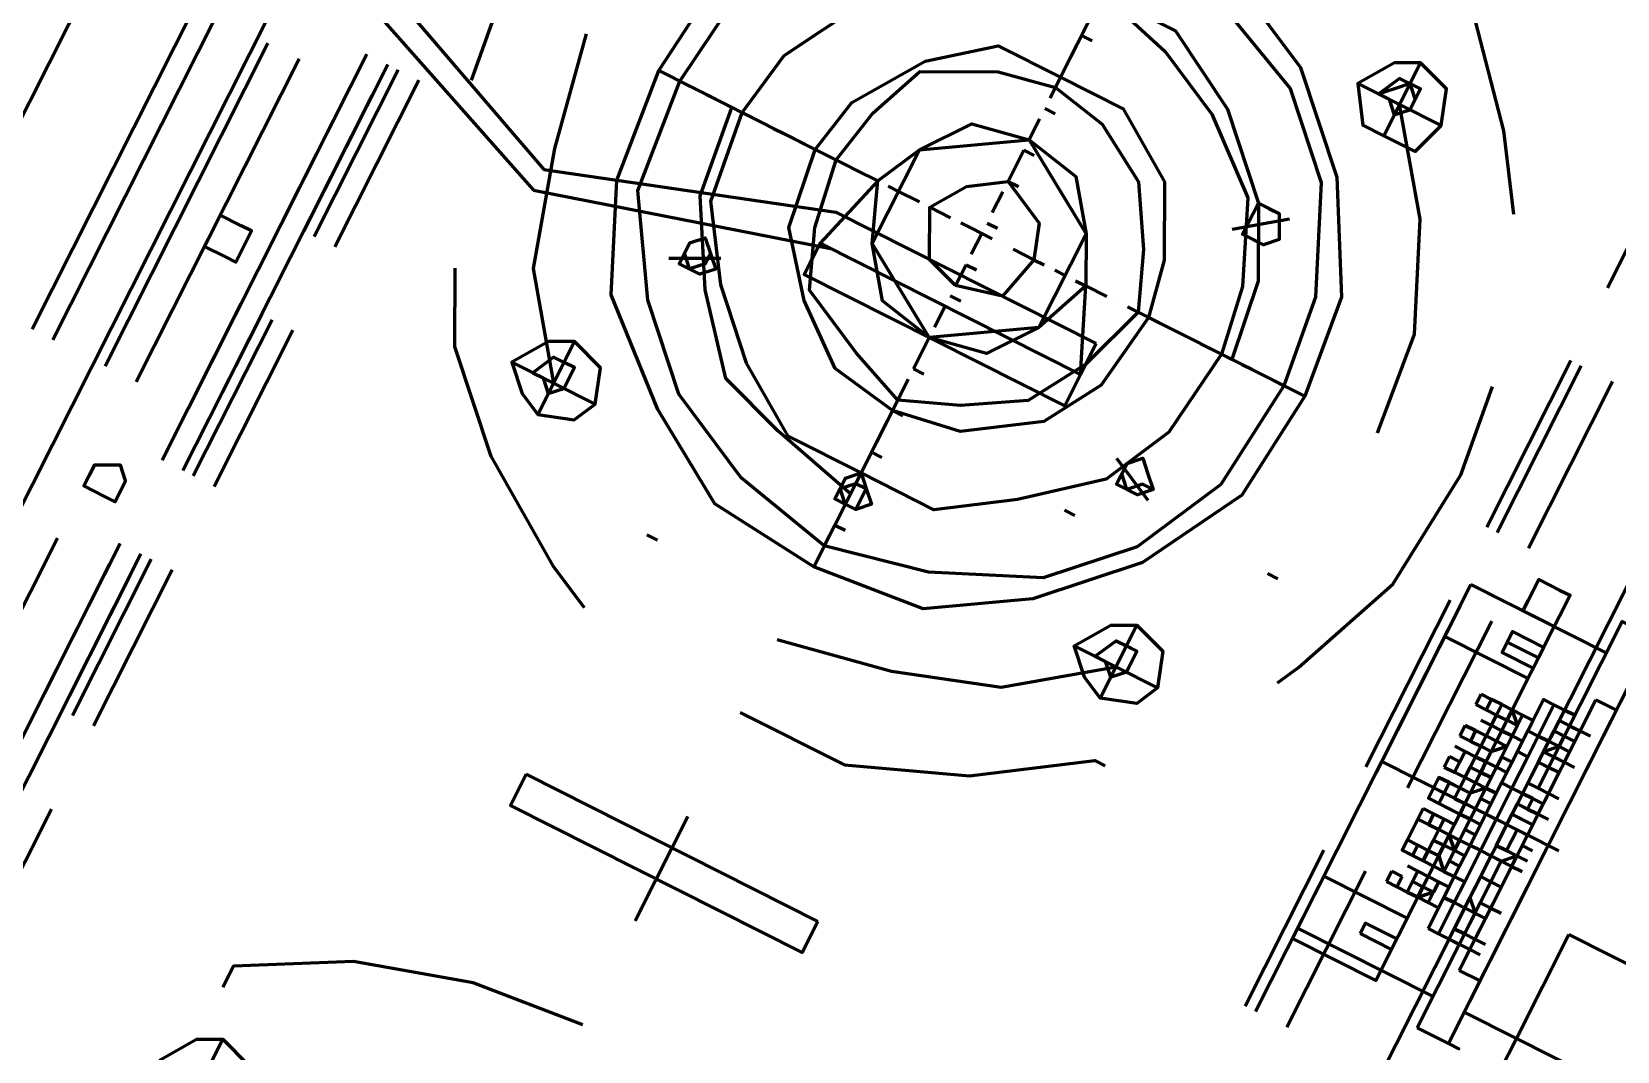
# Model space of a CAD drawing. Header units: metres. Extents: x 0 to 547597, y 0 to 1844684.
# Drawn here: x 543450.883 to 543451.445, y 1844574.61 to 1844574.971 of the extents above; entities that cross this region are included whole.
import ezdxf

# ---------------------------------------------------------------- set-up
doc = ezdxf.new("R2010")
doc.units = ezdxf.units.M
doc.layers.add('5_Thep', color=4, linetype='Continuous')
doc.layers.add('giai đoạn này', color=10, linetype='Continuous', lineweight=60)

# ---------------------------------------------------------------- blocks, each defined once
blk = doc.blocks.new('MBA220-MB')
at = {"color": 1}
for points in [[(-371.97, -376.1), (-371.97, -384.36), (-371.97, -384.36), (-371.97, -438.09)], [(-413.29, -438.09), (-413.29, -388.5)], [(-413.29, -438.09), (-371.97, -438.09)], [(-371.97, -458.76), (-371.97, -438.09), (-359.57, -438.09)], [(-438.09, -524.88), (-438.09, -454.62)], [(-425.69, -458.76), (-371.97, -458.76), (-371.97, -454.62)], [(-371.97, -458.76), (-359.57, -458.76), (-359.57, -454.62), (-359.57, -458.76)], [(-454.62, -458.76), (-520.75, -458.76), (-520.75, -471.16), (-454.62, -471.16)], [(-508.35, -458.76), (-454.62, -458.76)], [(-504.22, -458.76), (-371.97, -458.76), (-371.97, -458.76), (-371.97, -458.76), (-371.97, -458.76)], [(-491.82, -458.76), (-491.82, -467.02)], [(-359.57, -471.16), (-359.57, -458.76), (-425.69, -458.76)], [(-384.36, -467.02), (-384.36, -458.76)], [(-371.97, -458.76), (-371.97, -458.76)], [(-479.42, -467.02), (-479.42, -462.89)], [(-467.02, -467.02), (-467.02, -462.89)], [(-454.62, -467.02), (-454.62, -462.89)], [(-446.36, -467.02), (-446.36, -462.89)], [(-433.96, -467.02), (-433.96, -462.89)], [(-429.83, -467.02), (-429.83, -462.89)], [(-425.69, -467.02), (-425.69, -462.89)], [(-409.16, -467.02), (-409.16, -462.89)], [(-396.76, -467.02), (-396.76, -462.89)], [(-392.63, -467.02), (-392.63, -462.89)], [(-508.35, -471.16), (-508.35, -524.88)], [(-384.36, -467.02), (-491.82, -467.02)], [(-483.55, -471.16), (-483.55, -475.29), (-483.55, -471.16), (-483.55, -475.29), (-483.55, -471.16)], [(-479.42, -475.29), (-479.42, -467.02)], [(-479.42, -471.16), (-479.42, -467.02)], [(-479.42, -475.29), (-479.42, -467.02)], [(-467.02, -467.02), (-475.29, -467.02)], [(-475.29, -467.02), (-475.29, -475.29)], [(-475.29, -467.02), (-475.29, -471.16)], [(-471.16, -471.16), (-475.29, -471.16)], [(-475.29, -471.16), (-475.29, -475.29)], [(-471.16, -471.16), (-471.16, -467.02)], [(-471.16, -471.16), (-467.02, -475.29)], [(-471.16, -471.16), (-471.16, -475.29)], [(-471.16, -471.16), (-471.16, -475.29), (-471.16, -471.16), (-471.16, -475.29), (-471.16, -471.16)], [(-467.02, -467.02), (-467.02, -471.16)], [(-467.02, -471.16), (-467.02, -467.02)], [(-467.02, -475.29), (-467.02, -467.02)], [(-454.62, -467.02), (-462.89, -467.02)], [(-462.89, -467.02), (-462.89, -475.29)], [(-462.89, -467.02), (-462.89, -471.16)], [(-454.62, -471.16), (-462.89, -471.16)], [(-462.89, -471.16), (-462.89, -475.29)], [(-462.89, -475.29), (-450.49, -475.29), (-450.49, -471.16), (-450.49, -475.29), (-450.49, -471.16), (-450.49, -475.29)], [(-454.62, -467.02), (-454.62, -467.02)], [(-454.62, -471.16), (-454.62, -467.02)], [(-454.62, -471.16), (-454.62, -467.02), (-450.49, -467.02)], [(-454.62, -475.29), (-454.62, -471.16)], [(-454.62, -471.16), (-454.62, -475.29)], [(-450.49, -475.29), (-450.49, -467.02)], [(-446.36, -467.02), (-450.49, -467.02)], [(-450.49, -475.29), (-450.49, -467.02)], [(-446.36, -471.16), (-450.49, -471.16)], [(-450.49, -471.16), (-450.49, -475.29), (-450.49, -471.16), (-450.49, -475.29)], [(-450.49, -471.16), (-450.49, -475.29), (-450.49, -471.16)], [(-446.36, -467.02), (-446.36, -471.16)], [(-446.36, -471.16), (-446.36, -467.02)], [(-446.36, -475.29), (-446.36, -467.02)], [(-446.36, -471.16), (-446.36, -475.29)], [(-446.36, -471.16), (-446.36, -475.29), (-438.09, -475.29)], [(-433.96, -467.02), (-442.23, -467.02)], [(-442.23, -475.29), (-442.23, -467.02)], [(-442.23, -467.02), (-438.09, -467.02), (-442.23, -467.02), (-438.09, -467.02), (-442.23, -467.02)], [(-442.23, -471.16), (-442.23, -475.29)], [(-438.09, -471.16), (-438.09, -467.02)], [(-438.09, -471.16), (-438.09, -467.02)], [(-429.83, -471.16), (-438.09, -471.16)], [(-438.09, -475.29), (-429.83, -475.29), (-429.83, -471.16)], [(-429.83, -471.16), (-429.83, -467.02)], [(-425.69, -475.29), (-425.69, -471.16), (-429.83, -467.02)], [(-425.69, -467.02), (-429.83, -467.02)], [(-429.83, -471.16), (-429.83, -475.29), (-429.83, -467.02)], [(-429.83, -471.16), (-429.83, -467.02)], [(-429.83, -475.29), (-429.83, -471.16)], [(-425.69, -467.02), (-425.69, -471.16)], [(-425.69, -471.16), (-425.69, -467.02)], [(-425.69, -471.16), (-425.69, -467.02)], [(-425.69, -471.16), (-425.69, -467.02)], [(-425.69, -475.29), (-425.69, -467.02)], [(-425.69, -471.16), (-425.69, -475.29)], [(-425.69, -471.16), (-425.69, -475.29), (-425.69, -471.16)], [(-425.69, -471.16), (-425.69, -475.29), (-425.69, -471.16), (-425.69, -475.29)], [(-425.69, -471.16), (-425.69, -475.29), (-425.69, -471.16), (-425.69, -475.29), (-425.69, -471.16)], [(-425.69, -471.16), (-359.57, -471.16)], [(-409.16, -467.02), (-417.43, -467.02)], [(-417.43, -467.02), (-417.43, -475.29)], [(-417.43, -467.02), (-417.43, -471.16)], [(-409.16, -471.16), (-417.43, -471.16)], [(-417.43, -471.16), (-417.43, -475.29)], [(-413.29, -475.29), (-405.03, -475.29), (-405.03, -471.16), (-405.03, -475.29), (-405.03, -471.16), (-405.03, -475.29)], [(-409.16, -471.16), (-409.16, -467.02)], [(-409.16, -471.16), (-409.16, -467.02)], [(-405.03, -467.02), (-409.16, -467.02)], [(-409.16, -475.29), (-405.03, -471.16)], [(-405.03, -475.29), (-405.03, -467.02)], [(-396.76, -467.02), (-405.03, -467.02)], [(-405.03, -471.16), (-405.03, -475.29), (-405.03, -467.02)], [(-396.76, -471.16), (-405.03, -471.16)], [(-405.03, -471.16), (-405.03, -475.29), (-392.63, -475.29), (-392.63, -471.16), (-392.63, -475.29), (-392.63, -471.16), (-392.63, -475.29)], [(-400.9, -467.02), (-396.76, -467.02)], [(-396.76, -471.16), (-396.76, -467.02)], [(-396.76, -471.16), (-396.76, -467.02)], [(-396.76, -475.29), (-396.76, -471.16)], [(-396.76, -471.16), (-396.76, -475.29)], [(-392.63, -479.42), (-392.63, -467.02)], [(-392.63, -475.29), (-392.63, -467.02)], [(-371.97, -471.16), (-371.97, -524.88)], [(743.93, -996.04), (743.93, -475.29), (-822.46, -475.29), (-822.46, -996.04), (743.93, -996.04)], [(743.93, -996.04), (743.93, -475.29), (-822.46, -475.29), (-822.46, -996.04), (743.93, -996.04)], [(-483.55, -475.29), (-483.55, -479.42)], [(-483.55, -475.29), (-471.16, -475.29)], [(-471.16, -475.29), (-471.16, -479.42)], [(-471.16, -479.42), (-471.16, -475.29)], [(-471.16, -475.29), (-462.89, -475.29)], [(-450.49, -479.42), (-450.49, -475.29)], [(-450.49, -475.29), (-450.49, -479.42)], [(-450.49, -479.42), (-450.49, -475.29)], [(-450.49, -479.42), (-450.49, -475.29)], [(-425.69, -479.42), (-425.69, -475.29)], [(-425.69, -475.29), (-425.69, -479.42)], [(-425.69, -475.29), (-413.29, -475.29)], [(-405.03, -479.42), (-405.03, -475.29)], [(-405.03, -479.42), (-405.03, -475.29)], [(-483.55, -479.42), (-483.55, -483.55), (-471.16, -483.55)], [(-483.55, -479.42), (-471.16, -479.42)], [(-471.16, -483.55), (-471.16, -479.42)], [(-471.16, -479.42), (-471.16, -483.55), (-462.89, -483.55)], [(-471.16, -479.42), (-462.89, -479.42)], [(-450.49, -483.55), (-450.49, -479.42), (-462.89, -479.42), (-462.89, -483.55), (-450.49, -483.55)], [(-450.49, -479.42), (-450.49, -483.55), (-438.09, -483.55)], [(-450.49, -479.42), (-438.09, -479.42)], [(-450.49, -483.55), (-450.49, -479.42)], [(-425.69, -479.42), (-438.09, -479.42)], [(-425.69, -479.42), (-425.69, -483.55), (-438.09, -483.55), (-438.09, -479.42)], [(-425.69, -479.42), (-425.69, -483.55)], [(-425.69, -479.42), (-425.69, -483.55), (-413.29, -483.55)], [(-425.69, -479.42), (-413.29, -479.42)], [(-405.03, -483.55), (-405.03, -479.42), (-413.29, -479.42), (-413.29, -483.55), (-405.03, -483.55)], [(-392.63, -483.55), (-392.63, -479.42), (-405.03, -479.42), (-405.03, -483.55), (-392.63, -483.55)], [(-475.29, -483.55), (-475.29, -483.55)], [(-475.29, -487.69), (-475.29, -483.55)], [(-475.29, -487.69), (-475.29, -483.55)], [(-475.29, -487.69), (-475.29, -483.55)], [(-475.29, -487.69), (-475.29, -483.55)], [(-475.29, -483.55), (-475.29, -487.69), (-475.29, -483.55), (-475.29, -487.69), (-475.29, -483.55)], [(-475.29, -487.69), (-467.02, -487.69), (-467.02, -483.55)], [(-475.29, -483.55), (-467.02, -483.55)], [(-471.16, -487.69), (-475.29, -491.82), (-471.16, -487.69), (-475.29, -491.82), (-471.16, -491.82), (-475.29, -491.82)], [(-475.29, -491.82), (-475.29, -487.69), (-475.29, -491.82), (-475.29, -487.69), (-475.29, -487.69)], [(-475.29, -491.82), (-475.29, -487.69)], [(-475.29, -491.82), (-475.29, -487.69)], [(-475.29, -487.69), (-467.02, -487.69)], [(-475.29, -487.69), (-467.02, -487.69)], [(-471.16, -491.82), (-471.16, -487.69), (-471.16, -491.82), (-471.16, -487.69), (-467.02, -487.69), (-467.02, -491.82), (-467.02, -487.69), (-467.02, -491.82), (-467.02, -491.82)], [(-467.02, -483.55), (-467.02, -483.55)], [(-467.02, -483.55), (-467.02, -483.55)], [(-467.02, -483.55), (-467.02, -487.69)], [(-467.02, -487.69), (-467.02, -483.55)], [(-467.02, -487.69), (-467.02, -483.55)], [(-467.02, -487.69), (-467.02, -483.55)], [(-467.02, -487.69), (-467.02, -483.55)], [(-467.02, -487.69), (-467.02, -483.55)], [(-467.02, -483.55), (-467.02, -487.69), (-467.02, -483.55)], [(-467.02, -483.55), (-467.02, -487.69), (-467.02, -483.55)], [(-467.02, -487.69), (-454.62, -487.69), (-454.62, -483.55), (-454.62, -487.69), (-454.62, -483.55)], [(-467.02, -483.55), (-467.02, -483.55)], [(-467.02, -483.55), (-454.62, -483.55)], [(-467.02, -487.69), (-467.02, -483.55)], [(-467.02, -487.69), (-467.02, -483.55)], [(-467.02, -491.82), (-467.02, -487.69), (-467.02, -491.82), (-467.02, -487.69), (-462.89, -487.69)], [(-467.02, -491.82), (-467.02, -487.69)], [(-467.02, -491.82), (-467.02, -487.69)], [(-467.02, -491.82), (-467.02, -487.69)], [(-467.02, -491.82), (-467.02, -487.69)], [(-467.02, -487.69), (-454.62, -487.69)], [(-467.02, -487.69), (-454.62, -487.69)], [(-462.89, -491.82), (-458.76, -491.82), (-462.89, -487.69), (-458.76, -491.82), (-462.89, -487.69)], [(-462.89, -487.69), (-462.89, -491.82), (-462.89, -487.69), (-462.89, -491.82), (-458.76, -491.82), (-462.89, -491.82)], [(-458.76, -487.69), (-458.76, -483.55)], [(-458.76, -487.69), (-454.62, -487.69), (-454.62, -491.82), (-454.62, -487.69), (-454.62, -491.82), (-454.62, -491.82)], [(-454.62, -483.55), (-454.62, -483.55)], [(-454.62, -487.69), (-454.62, -483.55)], [(-454.62, -487.69), (-454.62, -483.55)], [(-454.62, -487.69), (-454.62, -483.55)], [(-454.62, -487.69), (-454.62, -483.55)], [(-454.62, -487.69), (-454.62, -483.55)], [(-454.62, -487.69), (-446.36, -487.69), (-446.36, -483.55), (-446.36, -487.69), (-446.36, -483.55), (-446.36, -487.69), (-433.96, -487.69), (-433.96, -483.55), (-433.96, -487.69), (-433.96, -483.55), (-433.96, -487.69)], [(-454.62, -487.69), (-454.62, -483.55)], [(-454.62, -483.55), (-454.62, -483.55)], [(-454.62, -483.55), (-454.62, -487.69), (-446.36, -487.69), (-446.36, -483.55)], [(-454.62, -483.55), (-446.36, -483.55)], [(-454.62, -487.69), (-454.62, -483.55)], [(-454.62, -487.69), (-454.62, -483.55)], [(-454.62, -491.82), (-454.62, -487.69)], [(-454.62, -491.82), (-454.62, -487.69)], [(-454.62, -487.69), (-454.62, -491.82), (-454.62, -487.69)], [(-454.62, -491.82), (-454.62, -487.69), (-450.49, -487.69), (-450.49, -491.82), (-450.49, -487.69), (-450.49, -491.82), (-450.49, -491.82)], [(-454.62, -487.69), (-454.62, -487.69), (-454.62, -487.69), (-454.62, -487.69), (-454.62, -487.69), (-454.62, -487.69)], [(-454.62, -487.69), (-446.36, -487.69)], [(-450.49, -483.55), (-450.49, -483.55)], [(-450.49, -491.82), (-450.49, -487.69)], [(-450.49, -491.82), (-450.49, -487.69), (-450.49, -491.82), (-450.49, -487.69), (-446.36, -487.69), (-446.36, -491.82), (-446.36, -487.69), (-446.36, -491.82), (-446.36, -491.82)], [(-446.36, -483.55), (-446.36, -483.55)], [(-446.36, -483.55), (-446.36, -487.69)], [(-446.36, -487.69), (-446.36, -483.55)], [(-446.36, -487.69), (-446.36, -483.55)], [(-446.36, -487.69), (-446.36, -483.55)], [(-446.36, -487.69), (-446.36, -483.55)], [(-446.36, -483.55), (-433.96, -483.55)], [(-446.36, -491.82), (-446.36, -487.69)], [(-446.36, -491.82), (-446.36, -487.69)], [(-442.23, -491.82), (-446.36, -491.82), (-446.36, -487.69), (-446.36, -491.82)], [(-446.36, -487.69), (-442.23, -491.82)], [(-446.36, -491.82), (-446.36, -487.69)], [(-446.36, -491.82), (-446.36, -487.69)], [(-446.36, -487.69), (-433.96, -487.69)], [(-446.36, -487.69), (-433.96, -487.69)], [(-442.23, -487.69), (-442.23, -483.55)], [(-442.23, -487.69), (-442.23, -483.55)], [(-442.23, -487.69), (-442.23, -483.55)], [(-438.09, -491.82), (-438.09, -487.69), (-438.09, -491.82), (-438.09, -487.69), (-433.96, -487.69)], [(-438.09, -487.69), (-438.09, -491.82), (-438.09, -487.69), (-438.09, -491.82)], [(-433.96, -483.55), (-433.96, -483.55)], [(-433.96, -483.55), (-433.96, -483.55)], [(-433.96, -487.69), (-433.96, -483.55)], [(-433.96, -487.69), (-433.96, -483.55)], [(-433.96, -487.69), (-433.96, -483.55)], [(-433.96, -487.69), (-433.96, -483.55)], [(-433.96, -487.69), (-433.96, -483.55)], [(-433.96, -487.69), (-433.96, -483.55)], [(-433.96, -483.55), (-433.96, -487.69), (-425.69, -487.69)], [(-433.96, -483.55), (-425.69, -483.55)], [(-433.96, -491.82), (-433.96, -491.82), (-433.96, -491.82), (-433.96, -487.69), (-433.96, -491.82), (-433.96, -487.69), (-429.83, -487.69)], [(-433.96, -491.82), (-433.96, -487.69)], [(-433.96, -487.69), (-433.96, -491.82), (-433.96, -487.69), (-433.96, -491.82), (-433.96, -491.82)], [(-433.96, -491.82), (-433.96, -487.69)], [(-433.96, -491.82), (-433.96, -487.69)], [(-433.96, -487.69), (-421.56, -487.69)], [(-433.96, -487.69), (-421.56, -487.69)], [(-429.83, -487.69), (-429.83, -483.55)], [(-425.69, -483.55), (-421.56, -483.55)], [(-425.69, -487.69), (-425.69, -483.55)], [(-425.69, -483.55), (-425.69, -483.55)], [(-425.69, -487.69), (-425.69, -491.82), (-425.69, -487.69), (-425.69, -491.82), (-425.69, -491.82)], [(-425.69, -491.82), (-425.69, -487.69)], [(-425.69, -491.82), (-425.69, -487.69), (-425.69, -491.82), (-425.69, -487.69)], [(-425.69, -487.69), (-425.69, -491.82), (-421.56, -487.69), (-425.69, -491.82), (-421.56, -491.82)], [(-425.69, -487.69), (-421.56, -487.69), (-425.69, -487.69), (-421.56, -487.69), (-425.69, -487.69)], [(-421.56, -483.55), (-421.56, -483.55)], [(-421.56, -487.69), (-421.56, -483.55)], [(-421.56, -483.55), (-421.56, -487.69)], [(-421.56, -487.69), (-421.56, -483.55)], [(-421.56, -487.69), (-413.29, -487.69), (-413.29, -483.55)], [(-421.56, -483.55), (-421.56, -487.69), (-421.56, -483.55), (-421.56, -487.69)], [(-421.56, -483.55), (-413.29, -483.55)], [(-421.56, -483.55), (-421.56, -483.55)], [(-421.56, -483.55), (-421.56, -487.69)], [(-421.56, -483.55), (-421.56, -483.55)], [(-421.56, -491.82), (-421.56, -487.69), (-421.56, -491.82), (-421.56, -487.69), (-417.43, -487.69)], [(-421.56, -491.82), (-421.56, -487.69)], [(-421.56, -491.82), (-421.56, -487.69)], [(-421.56, -487.69), (-413.29, -487.69)], [(-421.56, -487.69), (-413.29, -487.69)], [(-417.43, -487.69), (-417.43, -483.55)], [(-417.43, -487.69), (-417.43, -483.55)], [(-413.29, -487.69), (-417.43, -491.82), (-413.29, -487.69), (-417.43, -491.82)], [(-413.29, -483.55), (-413.29, -483.55)], [(-413.29, -487.69), (-413.29, -483.55)], [(-413.29, -487.69), (-413.29, -483.55)], [(-413.29, -491.82), (-413.29, -487.69), (-413.29, -491.82), (-413.29, -487.69), (-413.29, -487.69), (-413.29, -491.82), (-413.29, -487.69), (-413.29, -491.82), (-413.29, -491.82)], [(-413.29, -491.82), (-413.29, -487.69)], [(-413.29, -491.82), (-413.29, -487.69)], [(-413.29, -491.82), (-413.29, -487.69)], [(-409.16, -483.55), (-409.16, -483.55)], [(-409.16, -487.69), (-409.16, -483.55)], [(-409.16, -487.69), (-409.16, -483.55)], [(-409.16, -487.69), (-409.16, -483.55)], [(-409.16, -487.69), (-409.16, -483.55)], [(-409.16, -487.69), (-409.16, -483.55)], [(-409.16, -487.69), (-409.16, -483.55)], [(-409.16, -487.69), (-409.16, -483.55)], [(-409.16, -487.69), (-409.16, -483.55)], [(-409.16, -483.55), (-409.16, -487.69), (-409.16, -483.55)], [(-409.16, -483.55), (-409.16, -483.55)], [(-409.16, -483.55), (-409.16, -487.69), (-400.9, -487.69), (-400.9, -483.55), (-400.9, -487.69), (-400.9, -483.55)], [(-409.16, -483.55), (-400.9, -483.55)], [(-409.16, -491.82), (-409.16, -487.69), (-409.16, -491.82), (-409.16, -487.69), (-405.03, -487.69)], [(-409.16, -491.82), (-409.16, -487.69)], [(-409.16, -491.82), (-409.16, -487.69)], [(-409.16, -487.69), (-400.9, -487.69)], [(-409.16, -487.69), (-400.9, -487.69)], [(-405.03, -483.55), (-405.03, -483.55)], [(-405.03, -491.82), (-400.9, -491.82), (-405.03, -487.69), (-400.9, -491.82), (-405.03, -487.69)], [(-405.03, -487.69), (-405.03, -491.82), (-405.03, -487.69), (-405.03, -491.82), (-400.9, -491.82), (-405.03, -491.82)], [(-400.9, -483.55), (-400.9, -483.55)], [(-400.9, -487.69), (-400.9, -483.55)], [(-400.9, -487.69), (-400.9, -483.55)], [(-400.9, -487.69), (-400.9, -483.55)], [(-400.9, -487.69), (-400.9, -487.69), (-400.9, -491.82), (-400.9, -487.69), (-400.9, -491.82), (-400.9, -491.82)], [(-400.9, -491.82), (-400.9, -487.69)], [(-400.9, -491.82), (-400.9, -487.69)], [(-508.35, -495.95), (-508.35, -504.22), (-512.49, -504.22), (-520.75, -504.22), (-520.75, -495.95), (-520.75, -491.82), (-512.49, -491.82), (-508.35, -491.82), (-508.35, -495.95)], [(-508.35, -491.82), (-367.83, -491.82), (-367.83, -524.88)], [(-508.35, -491.82), (-508.35, -524.88)], [(-500.09, -504.22), (-500.09, -491.82), (-500.09, -504.22), (-491.82, -504.22), (-491.82, -491.82), (-500.09, -491.82), (-500.09, -504.22), (-491.82, -504.22)], [(-495.95, -504.22), (-495.95, -491.82)], [(-495.95, -504.22), (-495.95, -491.82)], [(-491.82, -504.22), (-491.82, -491.82)], [(-487.69, -524.88), (-487.69, -491.82)], [(-471.16, -491.82), (-475.29, -491.82)], [(-471.16, -491.82), (-475.29, -491.82)], [(-471.16, -491.82), (-475.29, -491.82), (-471.16, -491.82)], [(-471.16, -491.82), (-475.29, -491.82), (-471.16, -491.82)], [(-475.29, -491.82), (-475.29, -491.82)], [(-475.29, -491.82), (-475.29, -491.82)], [(-475.29, -491.82), (-475.29, -491.82), (-475.29, -491.82), (-475.29, -491.82), (-475.29, -491.82), (-475.29, -491.82)], [(-475.29, -491.82), (-475.29, -491.82)], [(-475.29, -491.82), (-475.29, -491.82)], [(-475.29, -491.82), (-475.29, -491.82)], [(-475.29, -491.82), (-471.16, -491.82), (-475.29, -491.82), (-471.16, -491.82), (-475.29, -491.82), (-471.16, -491.82), (-475.29, -491.82)], [(-475.29, -495.95), (-475.29, -491.82)], [(-475.29, -495.95), (-475.29, -495.95), (-475.29, -491.82), (-475.29, -491.82)], [(-475.29, -491.82), (-475.29, -491.82)], [(-475.29, -491.82), (-475.29, -491.82)], [(-475.29, -491.82), (-475.29, -491.82)], [(-475.29, -491.82), (-475.29, -491.82)], [(-475.29, -495.95), (-475.29, -491.82)], [(-475.29, -495.95), (-475.29, -491.82)], [(-475.29, -495.95), (-475.29, -491.82)], [(-471.16, -491.82), (-471.16, -491.82)], [(-471.16, -491.82), (-471.16, -491.82), (-471.16, -491.82), (-471.16, -491.82), (-471.16, -491.82)], [(-467.02, -491.82), (-471.16, -491.82)], [(-471.16, -495.95), (-471.16, -491.82)], [(-471.16, -495.95), (-471.16, -491.82)], [(-471.16, -491.82), (-471.16, -491.82)], [(-471.16, -491.82), (-467.02, -491.82), (-467.02, -495.95), (-471.16, -495.95)], [(-462.89, -491.82), (-467.02, -491.82), (-467.02, -491.82), (-467.02, -491.82), (-467.02, -491.82), (-467.02, -491.82)], [(-467.02, -491.82), (-467.02, -491.82)], [(-462.89, -495.95), (-467.02, -495.95), (-467.02, -491.82), (-462.89, -491.82)], [(-467.02, -491.82), (-467.02, -491.82)], [(-467.02, -495.95), (-467.02, -491.82)], [(-467.02, -491.82), (-467.02, -491.82)], [(-467.02, -491.82), (-467.02, -491.82)], [(-467.02, -495.95), (-467.02, -491.82)], [(-467.02, -491.82), (-467.02, -491.82)], [(-467.02, -491.82), (-467.02, -491.82)], [(-467.02, -491.82), (-467.02, -491.82)], [(-462.89, -491.82), (-458.76, -491.82), (-462.89, -491.82)], [(-462.89, -491.82), (-458.76, -491.82), (-462.89, -491.82), (-458.76, -491.82)], [(-458.76, -491.82), (-462.89, -491.82)], [(-458.76, -491.82), (-462.89, -491.82), (-462.89, -491.82), (-462.89, -491.82)], [(-462.89, -491.82), (-462.89, -491.82)], [(-462.89, -491.82), (-462.89, -491.82)], [(-458.76, -495.95), (-462.89, -495.95), (-458.76, -495.95), (-462.89, -495.95), (-458.76, -495.95), (-462.89, -495.95), (-462.89, -491.82), (-458.76, -491.82), (-462.89, -491.82), (-458.76, -491.82), (-462.89, -491.82)], [(-462.89, -491.82), (-458.76, -491.82), (-462.89, -491.82)], [(-458.76, -491.82), (-462.89, -491.82)], [(-462.89, -495.95), (-462.89, -491.82)], [(-462.89, -495.95), (-462.89, -491.82)], [(-462.89, -491.82), (-462.89, -491.82)], [(-458.76, -491.82), (-458.76, -491.82)], [(-458.76, -491.82), (-458.76, -491.82), (-458.76, -491.82)], [(-454.62, -491.82), (-458.76, -491.82)], [(-458.76, -491.82), (-458.76, -491.82)], [(-458.76, -495.95), (-458.76, -491.82)], [(-458.76, -491.82), (-458.76, -491.82)], [(-458.76, -491.82), (-458.76, -491.82)], [(-458.76, -491.82), (-454.62, -491.82), (-454.62, -495.95), (-458.76, -495.95)], [(-458.76, -495.95), (-458.76, -491.82)], [(-458.76, -491.82), (-458.76, -491.82)], [(-454.62, -491.82), (-454.62, -491.82)], [(-454.62, -491.82), (-454.62, -491.82)], [(-454.62, -495.95), (-454.62, -491.82)], [(-454.62, -491.82), (-454.62, -491.82)], [(-454.62, -491.82), (-454.62, -491.82)], [(-454.62, -491.82), (-454.62, -491.82)], [(-454.62, -491.82), (-454.62, -491.82)], [(-454.62, -491.82), (-454.62, -491.82), (-454.62, -491.82), (-454.62, -491.82), (-454.62, -491.82)], [(-454.62, -491.82), (-454.62, -491.82), (-454.62, -491.82), (-454.62, -491.82), (-454.62, -491.82)], [(-450.49, -491.82), (-454.62, -491.82)], [(-454.62, -491.82), (-454.62, -491.82)], [(-454.62, -491.82), (-454.62, -491.82), (-454.62, -491.82), (-454.62, -491.82), (-454.62, -491.82), (-454.62, -491.82), (-454.62, -491.82)], [(-454.62, -491.82), (-454.62, -491.82), (-454.62, -491.82), (-454.62, -491.82)], [(-454.62, -491.82), (-454.62, -491.82)], [(-454.62, -491.82), (-450.49, -491.82)], [(-454.62, -491.82), (-454.62, -491.82)], [(-454.62, -495.95), (-454.62, -491.82)], [(-454.62, -495.95), (-454.62, -491.82)], [(-454.62, -495.95), (-454.62, -491.82), (-454.62, -491.82), (-454.62, -491.82), (-454.62, -491.82)], [(-454.62, -491.82), (-454.62, -491.82)], [(-454.62, -491.82), (-454.62, -491.82)], [(-454.62, -491.82), (-454.62, -491.82), (-454.62, -491.82), (-454.62, -491.82), (-454.62, -491.82), (-454.62, -491.82), (-454.62, -491.82)], [(-446.36, -491.82), (-450.49, -491.82), (-450.49, -491.82), (-450.49, -491.82)], [(-446.36, -491.82), (-450.49, -491.82)], [(-450.49, -495.95), (-450.49, -491.82), (-446.36, -491.82)], [(-446.36, -491.82), (-450.49, -491.82)], [(-446.36, -491.82), (-446.36, -491.82)], [(-446.36, -491.82), (-446.36, -491.82)], [(-446.36, -491.82), (-446.36, -491.82)], [(-446.36, -491.82), (-446.36, -491.82)], [(-446.36, -491.82), (-446.36, -491.82)], [(-446.36, -495.95), (-446.36, -491.82)], [(-446.36, -495.95), (-446.36, -491.82)], [(-446.36, -491.82), (-446.36, -491.82)], [(-446.36, -491.82), (-446.36, -491.82)], [(-446.36, -491.82), (-446.36, -495.95), (-446.36, -495.95)], [(-446.36, -495.95), (-446.36, -491.82)], [(-446.36, -495.95), (-446.36, -491.82)], [(-446.36, -491.82), (-446.36, -491.82)], [(-446.36, -491.82), (-446.36, -491.82)], [(-446.36, -491.82), (-446.36, -491.82)], [(-446.36, -491.82), (-446.36, -491.82)], [(-442.23, -495.95), (-446.36, -495.95), (-446.36, -491.82), (-442.23, -491.82)], [(-446.36, -491.82), (-446.36, -491.82)], [(-446.36, -491.82), (-446.36, -491.82)], [(-446.36, -495.95), (-446.36, -491.82)], [(-446.36, -495.95), (-446.36, -491.82)], [(-446.36, -491.82), (-446.36, -491.82)], [(-446.36, -491.82), (-446.36, -491.82)], [(-442.23, -491.82), (-442.23, -491.82)], [(-442.23, -491.82), (-442.23, -491.82)], [(-442.23, -495.95), (-442.23, -491.82)], [(-442.23, -495.95), (-442.23, -491.82)], [(-442.23, -491.82), (-442.23, -491.82)], [(-442.23, -491.82), (-442.23, -491.82)], [(-442.23, -495.95), (-442.23, -491.82)], [(-442.23, -491.82), (-442.23, -491.82)], [(-438.09, -491.82), (-442.23, -491.82)], [(-442.23, -491.82), (-442.23, -491.82)], [(-442.23, -491.82), (-442.23, -491.82), (-442.23, -491.82)], [(-442.23, -491.82), (-442.23, -491.82)], [(-442.23, -504.22), (-442.23, -491.82), (-442.23, -504.22), (-433.96, -504.22), (-433.96, -491.82), (-442.23, -491.82), (-442.23, -504.22), (-433.96, -504.22)], [(-438.09, -495.95), (-438.09, -491.82), (-433.96, -491.82)], [(-438.09, -491.82), (-438.09, -491.82)], [(-438.09, -491.82), (-438.09, -491.82)], [(-438.09, -495.95), (-438.09, -491.82)], [(-438.09, -491.82), (-438.09, -491.82), (-438.09, -491.82), (-438.09, -491.82), (-438.09, -491.82)], [(-438.09, -491.82), (-438.09, -491.82)], [(-438.09, -491.82), (-438.09, -491.82), (-438.09, -491.82)], [(-433.96, -495.95), (-433.96, -491.82), (-429.83, -491.82)], [(-433.96, -491.82), (-433.96, -491.82)], [(-433.96, -491.82), (-433.96, -491.82)], [(-433.96, -495.95), (-433.96, -491.82)], [(-433.96, -495.95), (-433.96, -491.82)], [(-433.96, -491.82), (-433.96, -491.82)], [(-433.96, -491.82), (-433.96, -491.82)], [(-433.96, -495.95), (-433.96, -491.82)], [(-433.96, -495.95), (-433.96, -491.82)], [(-433.96, -491.82), (-433.96, -491.82)], [(-433.96, -491.82), (-433.96, -491.82)], [(-433.96, -491.82), (-433.96, -495.95), (-433.96, -495.95)], [(-433.96, -491.82), (-433.96, -491.82)], [(-433.96, -495.95), (-433.96, -491.82)], [(-433.96, -495.95), (-433.96, -491.82)], [(-433.96, -495.95), (-433.96, -491.82)], [(-433.96, -491.82), (-433.96, -491.82)], [(-433.96, -491.82), (-433.96, -491.82)], [(-433.96, -491.82), (-433.96, -491.82)], [(-433.96, -491.82), (-433.96, -491.82)], [(-433.96, -491.82), (-433.96, -491.82)], [(-433.96, -491.82), (-433.96, -491.82)], [(-433.96, -491.82), (-433.96, -491.82)], [(-433.96, -491.82), (-433.96, -491.82)], [(-433.96, -491.82), (-433.96, -491.82)], [(-433.96, -491.82), (-433.96, -491.82)], [(-433.96, -491.82), (-433.96, -491.82)], [(-433.96, -504.22), (-433.96, -491.82), (-433.96, -504.22)], [(-429.83, -491.82), (-429.83, -491.82)], [(-425.69, -491.82), (-429.83, -491.82)], [(-429.83, -495.95), (-429.83, -491.82)], [(-429.83, -495.95), (-429.83, -491.82)], [(-429.83, -491.82), (-429.83, -491.82)], [(-429.83, -491.82), (-429.83, -491.82)], [(-429.83, -495.95), (-429.83, -491.82)], [(-429.83, -491.82), (-429.83, -491.82)], [(-429.83, -491.82), (-429.83, -491.82)], [(-425.69, -491.82), (-429.83, -491.82)], [(-425.69, -491.82), (-429.83, -491.82)], [(-429.83, -491.82), (-429.83, -491.82)], [(-425.69, -495.95), (-425.69, -491.82)], [(-425.69, -495.95), (-425.69, -495.95), (-425.69, -491.82), (-425.69, -491.82)], [(-425.69, -491.82), (-425.69, -491.82)], [(-425.69, -491.82), (-421.56, -491.82), (-425.69, -491.82), (-421.56, -491.82)], [(-425.69, -491.82), (-425.69, -495.95), (-421.56, -495.95), (-425.69, -495.95), (-421.56, -495.95)], [(-425.69, -495.95), (-425.69, -491.82)], [(-425.69, -491.82), (-425.69, -491.82)], [(-425.69, -491.82), (-425.69, -491.82)], [(-425.69, -495.95), (-425.69, -491.82)], [(-425.69, -491.82), (-421.56, -491.82), (-425.69, -491.82), (-421.56, -491.82), (-425.69, -491.82), (-421.56, -491.82), (-425.69, -491.82), (-421.56, -491.82)], [(-425.69, -491.82), (-425.69, -491.82)], [(-425.69, -491.82), (-425.69, -491.82)], [(-425.69, -491.82), (-425.69, -491.82), (-425.69, -491.82), (-425.69, -491.82)], [(-425.69, -491.82), (-425.69, -491.82)], [(-425.69, -491.82), (-421.56, -491.82), (-425.69, -491.82), (-421.56, -491.82)], [(-421.56, -491.82), (-425.69, -491.82), (-425.69, -491.82)], [(-425.69, -491.82), (-425.69, -491.82)], [(-425.69, -491.82), (-421.56, -491.82), (-425.69, -491.82), (-421.56, -491.82), (-425.69, -491.82)], [(-425.69, -491.82), (-421.56, -491.82), (-425.69, -491.82), (-421.56, -491.82), (-425.69, -491.82)], [(-425.69, -491.82), (-425.69, -491.82)], [(-425.69, -491.82), (-421.56, -491.82), (-425.69, -491.82)], [(-413.29, -495.95), (-413.29, -504.22), (-417.43, -504.22), (-425.69, -504.22), (-425.69, -495.95), (-425.69, -491.82), (-417.43, -491.82), (-413.29, -491.82), (-413.29, -495.95)], [(-417.43, -491.82), (-421.56, -491.82), (-421.56, -491.82), (-421.56, -491.82), (-421.56, -491.82), (-421.56, -491.82)], [(-421.56, -491.82), (-421.56, -491.82)], [(-421.56, -491.82), (-421.56, -491.82)], [(-417.43, -495.95), (-421.56, -495.95), (-421.56, -491.82), (-417.43, -491.82)], [(-421.56, -491.82), (-421.56, -491.82)], [(-421.56, -491.82), (-421.56, -491.82)], [(-421.56, -495.95), (-421.56, -491.82)], [(-421.56, -495.95), (-421.56, -491.82)], [(-413.29, -491.82), (-417.43, -491.82)], [(-413.29, -491.82), (-417.43, -491.82), (-413.29, -491.82), (-417.43, -491.82)], [(-417.43, -491.82), (-417.43, -491.82)], [(-417.43, -491.82), (-417.43, -491.82)], [(-417.43, -491.82), (-417.43, -491.82)], [(-417.43, -491.82), (-413.29, -491.82), (-417.43, -491.82), (-413.29, -491.82), (-417.43, -491.82)], [(-417.43, -495.95), (-417.43, -491.82)], [(-417.43, -491.82), (-417.43, -491.82)], [(-417.43, -491.82), (-417.43, -491.82)], [(-417.43, -495.95), (-417.43, -491.82)], [(-413.29, -491.82), (-413.29, -491.82)], [(-413.29, -491.82), (-413.29, -491.82), (-413.29, -491.82), (-413.29, -491.82), (-413.29, -491.82)], [(-413.29, -491.82), (-413.29, -491.82)], [(-413.29, -491.82), (-413.29, -491.82)], [(-413.29, -491.82), (-413.29, -491.82)], [(-413.29, -495.95), (-413.29, -491.82)], [(-413.29, -495.95), (-413.29, -491.82)], [(-413.29, -491.82), (-413.29, -491.82)], [(-413.29, -491.82), (-413.29, -491.82), (-413.29, -495.95), (-413.29, -495.95)], [(-413.29, -495.95), (-413.29, -491.82)], [(-413.29, -491.82), (-413.29, -491.82)], [(-413.29, -491.82), (-413.29, -491.82)], [(-413.29, -491.82), (-413.29, -491.82)], [(-405.03, -491.82), (-409.16, -491.82), (-409.16, -491.82), (-409.16, -491.82), (-409.16, -491.82), (-409.16, -491.82)], [(-409.16, -491.82), (-409.16, -491.82)], [(-405.03, -495.95), (-409.16, -495.95), (-409.16, -491.82), (-405.03, -491.82)], [(-409.16, -491.82), (-409.16, -491.82)], [(-409.16, -495.95), (-409.16, -491.82)], [(-405.03, -491.82), (-400.9, -491.82), (-405.03, -491.82)], [(-405.03, -491.82), (-400.9, -491.82), (-405.03, -491.82), (-400.9, -491.82)], [(-400.9, -491.82), (-405.03, -491.82)], [(-400.9, -491.82), (-405.03, -491.82), (-405.03, -491.82), (-405.03, -491.82)], [(-405.03, -491.82), (-405.03, -491.82)], [(-405.03, -491.82), (-405.03, -491.82)], [(-400.9, -495.95), (-405.03, -495.95), (-400.9, -495.95), (-405.03, -495.95), (-400.9, -495.95), (-405.03, -495.95), (-405.03, -491.82), (-400.9, -491.82), (-405.03, -491.82), (-400.9, -491.82), (-405.03, -491.82)], [(-405.03, -491.82), (-400.9, -491.82), (-405.03, -491.82)], [(-400.9, -491.82), (-405.03, -491.82)], [(-405.03, -495.95), (-405.03, -491.82)], [(-405.03, -495.95), (-405.03, -491.82)], [(-405.03, -491.82), (-405.03, -491.82)], [(-400.9, -491.82), (-400.9, -491.82)], [(-400.9, -491.82), (-400.9, -491.82), (-400.9, -491.82)], [(-400.9, -491.82), (-400.9, -491.82)], [(-400.9, -491.82), (-400.9, -491.82)], [(-400.9, -491.82), (-400.9, -491.82)], [(-400.9, -491.82), (-400.9, -491.82)], [(-400.9, -495.95), (-400.9, -491.82)], [(-400.9, -491.82), (-400.9, -491.82)], [(-400.9, -491.82), (-400.9, -491.82)], [(-400.9, -491.82), (-400.9, -491.82), (-400.9, -495.95), (-400.9, -495.95)], [(-400.9, -495.95), (-400.9, -491.82)], [(-400.9, -495.95), (-400.9, -491.82)], [(-400.9, -491.82), (-400.9, -491.82)], [(-400.9, -491.82), (-400.9, -491.82)], [(-400.9, -491.82), (-400.9, -491.82)], [(-400.9, -491.82), (-400.9, -491.82)], [(-392.63, -524.88), (-392.63, -491.82)], [(-384.36, -504.22), (-384.36, -491.82)], [(-384.36, -504.22), (-384.36, -491.82), (-380.23, -491.82), (-380.23, -504.22)], [(-380.23, -504.22), (-380.23, -491.82)], [(-380.23, -504.22), (-380.23, -491.82)], [(-380.23, -504.22), (-380.23, -491.82), (-380.23, -504.22)], [(-475.29, -495.95), (-475.29, -500.09)], [(-471.16, -495.95), (-475.29, -495.95)], [(-471.16, -495.95), (-475.29, -495.95), (-471.16, -495.95), (-475.29, -495.95), (-471.16, -495.95), (-475.29, -495.95)], [(-471.16, -500.09), (-471.16, -495.95)], [(-467.02, -495.95), (-467.02, -500.09)], [(-467.02, -500.09), (-467.02, -495.95)], [(-467.02, -500.09), (-467.02, -495.95)], [(-467.02, -500.09), (-467.02, -495.95)], [(-458.76, -495.95), (-462.89, -495.95), (-458.76, -495.95)], [(-462.89, -500.09), (-462.89, -495.95)], [(-458.76, -500.09), (-458.76, -495.95)], [(-454.62, -495.95), (-454.62, -500.09)], [(-450.49, -495.95), (-454.62, -495.95)], [(-454.62, -495.95), (-454.62, -495.95), (-454.62, -495.95), (-454.62, -495.95)], [(-454.62, -495.95), (-454.62, -495.95), (-454.62, -495.95), (-454.62, -495.95), (-454.62, -495.95), (-454.62, -495.95), (-454.62, -495.95), (-454.62, -495.95), (-454.62, -495.95)], [(-446.36, -495.95), (-450.49, -495.95)], [(-446.36, -500.09), (-446.36, -495.95)], [(-442.23, -495.95), (-442.23, -500.09)], [(-438.09, -495.95), (-442.23, -495.95)], [(-433.96, -500.09), (-433.96, -495.95)], [(-433.96, -500.09), (-433.96, -495.95)], [(-429.83, -495.95), (-429.83, -500.09)], [(-425.69, -495.95), (-429.83, -495.95)], [(-425.69, -495.95), (-429.83, -495.95)], [(-429.83, -500.09), (-429.83, -495.95)], [(-425.69, -500.09), (-425.69, -495.95)], [(-425.69, -495.95), (-421.56, -495.95), (-425.69, -495.95), (-421.56, -495.95), (-425.69, -495.95), (-421.56, -495.95), (-425.69, -495.95)], [(-425.69, -500.09), (-425.69, -495.95)], [(-417.43, -495.95), (-417.43, -500.09)], [(-413.29, -495.95), (-417.43, -495.95)], [(-413.29, -495.95), (-417.43, -495.95), (-413.29, -495.95), (-417.43, -495.95)], [(-413.29, -500.09), (-413.29, -495.95)], [(-413.29, -500.09), (-413.29, -495.95)], [(-409.16, -495.95), (-409.16, -500.09)], [(-409.16, -500.09), (-409.16, -495.95)], [(-400.9, -495.95), (-405.03, -495.95), (-400.9, -495.95)], [(-400.9, -500.09), (-400.9, -495.95)], [(-400.9, -500.09), (-400.9, -495.95)], [(-475.29, -500.09), (-475.29, -504.22)], [(-475.29, -500.09), (-471.16, -500.09)], [(-475.29, -504.22), (-471.16, -504.22)], [(-471.16, -504.22), (-471.16, -500.09)], [(-471.16, -504.22), (-471.16, -500.09)], [(-462.89, -500.09), (-462.89, -504.22)], [(-462.89, -500.09), (-458.76, -500.09)], [(-462.89, -504.22), (-462.89, -500.09)], [(-462.89, -504.22), (-458.76, -504.22)], [(-458.76, -504.22), (-458.76, -500.09)], [(-454.62, -500.09), (-454.62, -504.22)], [(-454.62, -500.09), (-450.49, -500.09)], [(-454.62, -504.22), (-454.62, -500.09)], [(-450.49, -500.09), (-446.36, -500.09)], [(-450.49, -504.22), (-450.49, -500.09)], [(-450.49, -504.22), (-446.36, -504.22)], [(-446.36, -504.22), (-446.36, -500.09)], [(-442.23, -500.09), (-442.23, -504.22)], [(-442.23, -500.09), (-433.96, -500.09)], [(-442.23, -504.22), (-442.23, -500.09)], [(-438.09, -504.22), (-438.09, -500.09)], [(-433.96, -504.22), (-433.96, -500.09)], [(-433.96, -504.22), (-433.96, -500.09)], [(-433.96, -504.22), (-433.96, -500.09)], [(-429.83, -500.09), (-429.83, -504.22)], [(-429.83, -500.09), (-425.69, -500.09)], [(-429.83, -504.22), (-429.83, -500.09)], [(-429.83, -504.22), (-425.69, -504.22)], [(-425.69, -504.22), (-425.69, -500.09)], [(-425.69, -504.22), (-425.69, -500.09)], [(-417.43, -500.09), (-417.43, -504.22)], [(-417.43, -500.09), (-413.29, -500.09)], [(-417.43, -504.22), (-413.29, -504.22)], [(-413.29, -504.22), (-413.29, -500.09)], [(-413.29, -504.22), (-413.29, -500.09)], [(-405.03, -500.09), (-405.03, -504.22)], [(-405.03, -500.09), (-400.9, -500.09)], [(-405.03, -504.22), (-400.9, -504.22)], [(-400.9, -504.22), (-400.9, -500.09)], [(-400.9, -504.22), (-400.9, -500.09)], [(-380.23, -504.22), (-384.36, -504.22), (-380.23, -504.22)], [(-529.02, -512.49), (-595.14, -512.49)], [(-433.96, -512.49), (-500.09, -512.49)], [(-338.9, -512.49), (-400.9, -512.49)], [(-529.02, -524.88), (-595.14, -524.88)], [(-529.02, -524.88), (-595.14, -524.88)], [(-529.02, -524.88), (-595.14, -524.88)], [(-367.83, -524.88), (-508.35, -524.88)], [(-433.96, -524.88), (-500.09, -524.88)], [(-433.96, -524.88), (-500.09, -524.88)], [(-433.96, -524.88), (-500.09, -524.88)], [(-338.9, -524.88), (-400.9, -524.88)], [(-338.9, -524.88), (-400.9, -524.88)], [(-338.9, -524.88), (-400.9, -524.88)], [(-624.08, -529.02), (-690.2, -529.02)], [(-624.08, -529.02), (-690.2, -529.02)], [(-529.02, -529.02), (-595.14, -529.02)], [(-529.02, -529.02), (-595.14, -529.02)], [(-433.96, -529.02), (-500.09, -529.02)], [(-433.96, -529.02), (-500.09, -529.02)], [(-338.9, -529.02), (-400.9, -529.02)], [(-338.9, -529.02), (-400.9, -529.02)], [(-446.36, -570.35), (-454.62, -566.21), (-495.95, -549.68), (-541.42, -545.55), (-574.48, -549.68)], [(-632.34, -570.35), (-657.14, -586.88), (-690.2, -615.81), (-710.87, -653.01), (-715, -673.67)], [(-541.42, -578.61), (-578.61, -582.75), (-615.81, -599.28), (-648.87, -624.08)], [(-479.42, -591.01), (-479.42, -586.88)], [(-603.41, -735.66), (-669.54, -735.66), (-661.27, -694.34), (-644.74, -661.27), (-615.81, -632.34), (-578.61, -611.68), (-541.42, -607.54), (-500.09, -611.68), (-462.89, -632.34), (-433.96, -661.27), (-413.29, -694.34), (-409.16, -735.66), (-413.29, -776.99), (-433.96, -810.06), (-462.89, -843.12), (-500.09, -859.65), (-541.42, -863.79), (-578.61, -859.65), (-615.81, -843.12), (-644.74, -810.06), (-661.27, -776.99), (-669.54, -735.66)], [(-636.47, -624.08), (-636.47, -611.68), (-648.87, -607.54), (-661.27, -611.68), (-665.4, -624.08), (-661.27, -632.34), (-648.87, -640.61), (-636.47, -632.34), (-636.47, -624.08), (-665.4, -624.08)], [(-648.87, -640.61), (-648.87, -607.54)], [(-541.42, -607.54), (-541.42, -673.67)], [(-442.23, -624.08), (-438.09, -611.68), (-425.69, -607.54), (-417.43, -611.68), (-413.29, -624.08), (-417.43, -632.34), (-425.69, -640.61), (-438.09, -632.34), (-442.23, -624.08), (-413.29, -624.08)], [(-425.69, -640.61), (-425.69, -607.54)], [(-351.3, -735.66), (-351.3, -694.34), (-367.83, -653.01), (-392.63, -615.81), (-392.63, -611.68)], [(-417.43, -735.66), (-425.69, -772.86), (-442.23, -805.92), (-467.02, -830.72), (-500.09, -851.39), (-541.42, -855.52), (-574.48, -851.39), (-611.68, -830.72), (-636.47, -805.92), (-653.01, -772.86), (-657.14, -735.66), (-653.01, -698.47), (-636.47, -661.27), (-611.68, -636.47), (-574.48, -619.94), (-541.42, -615.81), (-500.09, -619.94), (-467.02, -636.47), (-442.23, -661.27), (-425.69, -698.47), (-417.43, -735.66)], [(-541.42, -615.81), (-541.42, -619.94)], [(-644.74, -624.08), (-648.87, -619.94), (-648.87, -619.94), (-653.01, -619.94), (-657.14, -624.08), (-653.01, -628.21), (-648.87, -632.34), (-648.87, -628.21), (-644.74, -624.08), (-648.87, -619.94), (-657.14, -619.94), (-657.14, -628.21), (-648.87, -632.34), (-648.87, -628.21), (-644.74, -624.08)], [(-541.42, -619.94), (-541.42, -619.94)], [(-433.96, -624.08), (-433.96, -619.94), (-425.69, -619.94), (-425.69, -619.94), (-421.56, -624.08), (-425.69, -628.21), (-425.69, -632.34), (-433.96, -628.21), (-433.96, -619.94), (-425.69, -619.94), (-421.56, -624.08), (-425.69, -628.21), (-425.69, -632.34), (-433.96, -628.21), (-433.96, -624.08)], [(-541.42, -628.21), (-541.42, -632.34)], [(-380.23, -735.66), (-388.5, -694.34), (-400.9, -657.14), (-425.69, -624.08)], [(-636.47, -735.66), (-636.47, -706.73), (-619.94, -677.8), (-595.14, -653.01), (-570.35, -640.61), (-541.42, -636.47)], [(-541.42, -640.61), (-541.42, -636.47)], [(-446.36, -735.66), (-446.36, -764.6), (-462.89, -789.39), (-483.55, -810.06), (-508.35, -826.59), (-541.42, -830.72), (-566.21, -826.59), (-595.14, -810.06), (-615.81, -789.39), (-628.21, -764.6), (-636.47, -735.66), (-628.21, -706.73), (-615.81, -681.94), (-595.14, -657.14), (-566.21, -644.74), (-541.42, -640.61), (-508.35, -644.74), (-483.55, -657.14), (-462.89, -681.94), (-446.36, -706.73), (-446.36, -735.66)], [(-595.14, -648.87), (-595.14, -644.74), (-586.88, -640.61), (-582.75, -644.74), (-582.75, -648.87), (-582.75, -653.01), (-595.14, -653.01), (-595.14, -644.74), (-586.88, -640.61), (-582.75, -644.74), (-582.75, -653.01), (-586.88, -653.01), (-595.14, -653.01), (-595.14, -648.87)], [(-582.75, -657.14), (-595.14, -640.61)], [(-541.42, -640.61), (-541.42, -648.87)], [(-495.95, -648.87), (-491.82, -644.74), (-487.69, -640.61), (-483.55, -644.74), (-483.55, -653.01), (-491.82, -653.01), (-495.95, -648.87), (-491.82, -644.74), (-487.69, -640.61), (-487.69, -644.74), (-483.55, -648.87), (-487.69, -653.01), (-487.69, -653.01), (-491.82, -653.01), (-495.95, -648.87)], [(-491.82, -657.14), (-483.55, -640.61)], [(-541.42, -653.01), (-541.42, -653.01)], [(-541.42, -657.14), (-541.42, -661.27)], [(-467.02, -665.4), (-467.02, -661.27)], [(-541.42, -669.54), (-541.42, -665.4)], [(-603.41, -735.66), (-603.41, -710.87), (-586.88, -686.07), (-562.08, -673.67), (-541.42, -669.54), (-512.49, -673.67), (-491.82, -686.07), (-475.29, -710.87), (-471.16, -735.66), (-475.29, -760.46), (-491.82, -781.13), (-512.49, -797.66), (-541.42, -801.79), (-562.08, -797.66), (-586.88, -781.13), (-603.41, -760.46), (-603.41, -735.66)], [(-475.29, -735.66), (-483.55, -756.33), (-495.95, -781.13), (-516.62, -789.39), (-541.42, -793.53), (-562.08, -789.39), (-582.75, -781.13), (-595.14, -756.33), (-599.28, -735.66), (-595.14, -715), (-582.75, -694.34), (-562.08, -681.94), (-541.42, -673.67), (-516.62, -681.94), (-495.95, -694.34), (-483.55, -715), (-475.29, -735.66)], [(-541.42, -673.67), (-541.42, -677.8)], [(-297.57, -793.53), (-297.57, -677.8)], [(-297.57, -793.53), (-285.17, -793.53), (-285.17, -677.8), (-297.57, -677.8)], [(-541.42, -681.94), (-541.42, -681.94)], [(-512.49, -681.94), (-541.42, -694.34)], [(-541.42, -776.99), (-512.49, -785.26), (-512.49, -681.94)], [(-524.88, -681.94), (-524.88, -785.26)], [(-512.49, -681.94), (-524.88, -681.94)], [(-512.49, -785.26), (-500.09, -785.26), (-500.09, -681.94), (-512.49, -681.94)], [(-512.49, -681.94), (-512.49, -785.26)], [(-500.09, -785.26), (-500.09, -681.94)], [(-541.42, -686.07), (-541.42, -694.34)], [(-500.09, -735.66), (-504.22, -756.33), (-520.75, -768.73), (-541.42, -776.99), (-557.95, -768.73), (-574.48, -756.33), (-578.61, -735.66), (-574.48, -715), (-557.95, -702.6), (-541.42, -694.34), (-520.75, -702.6), (-504.22, -715), (-500.09, -735.66)], [(-541.42, -698.47), (-541.42, -694.34)], [(-557.95, -702.6), (-520.75, -702.6), (-500.09, -735.66), (-520.75, -768.73), (-557.95, -768.73), (-578.61, -735.66), (-557.95, -702.6)], [(-541.42, -702.6), (-541.42, -706.73)], [(-541.42, -715), (-541.42, -710.87)], [(-520.75, -735.66), (-524.88, -748.06), (-541.42, -756.33), (-553.82, -748.06), (-562.08, -735.66), (-553.82, -719.13), (-541.42, -715), (-524.88, -719.13), (-520.75, -735.66)], [(-541.42, -715), (-541.42, -723.27)], [(-541.42, -727.4), (-541.42, -727.4)], [(-446.36, -735.66), (-442.23, -731.53), (-438.09, -727.4), (-433.96, -731.53), (-433.96, -735.66), (-433.96, -739.8), (-442.23, -739.8), (-446.36, -735.66), (-442.23, -731.53), (-433.96, -731.53), (-433.96, -735.66), (-433.96, -735.66), (-438.09, -739.8), (-442.23, -735.66), (-446.36, -735.66)], [(-619.94, -735.66), (-619.94, -731.53)], [(-611.68, -735.66), (-615.81, -735.66)], [(-603.41, -735.66), (-603.41, -731.53)], [(-595.14, -735.66), (-603.41, -735.66)], [(-591.01, -735.66), (-591.01, -731.53)], [(-578.61, -735.66), (-586.88, -735.66)], [(-574.48, -735.66), (-574.48, -731.53)], [(-562.08, -735.66), (-574.48, -735.66)], [(-562.08, -735.66), (-562.08, -731.53)], [(-549.68, -735.66), (-557.95, -735.66)], [(-545.55, -735.66), (-545.55, -731.53)], [(-541.42, -731.53), (-541.42, -739.8)], [(-541.42, -735.66), (-541.42, -731.53)], [(-541.42, -735.66), (-541.42, -731.53)], [(-533.15, -735.66), (-541.42, -735.66)], [(-438.09, -735.66), (-446.36, -768.73), (-454.62, -793.53), (-479.42, -814.19), (-508.35, -830.72), (-541.42, -834.86)], [(-529.02, -735.66), (-529.02, -731.53)], [(-520.75, -735.66), (-529.02, -735.66)], [(-516.62, -735.66), (-516.62, -731.53)], [(-504.22, -735.66), (-512.49, -735.66)], [(-500.09, -735.66), (-500.09, -731.53)], [(-487.69, -735.66), (-500.09, -735.66)], [(-487.69, -735.66), (-487.69, -731.53)], [(-475.29, -735.66), (-483.55, -735.66)], [(-409.16, -735.66), (-475.29, -735.66)], [(-471.16, -735.66), (-471.16, -731.53)], [(-458.76, -735.66), (-467.02, -735.66)], [(-454.62, -735.66), (-454.62, -731.53)], [(-446.36, -735.66), (-454.62, -735.66)], [(-446.36, -735.66), (-429.83, -735.66)], [(-442.23, -735.66), (-442.23, -731.53)], [(-429.83, -735.66), (-438.09, -735.66)], [(-425.69, -735.66), (-425.69, -731.53)], [(-417.43, -735.66), (-425.69, -735.66)], [(-351.3, -735.66), (-351.3, -731.53)], [(-285.17, -735.66), (-309.97, -735.66)], [(-268.64, -735.66), (-285.17, -735.66)], [(-227.31, -735.66), (-223.18, -776.99), (-210.78, -818.32), (-190.12, -855.52), (-181.85, -855.52)], [(-541.42, -743.93), (-541.42, -739.8)], [(-541.42, -748.06), (-541.42, -756.33)], [(-541.42, -756.33), (-541.42, -756.33)], [(-541.42, -760.46), (-541.42, -768.73)], [(-541.42, -772.86), (-541.42, -768.73)], [(-541.42, -776.99), (-541.42, -785.26)], [(-541.42, -789.39), (-541.42, -785.26)], [(-491.82, -884.45), (-524.88, -785.26)], [(-483.55, -884.45), (-512.49, -781.13)], [(-541.42, -789.39), (-541.42, -801.79)], [(-392.63, -793.53), (-392.63, -789.39)], [(-541.42, -801.79), (-541.42, -801.79)], [(-541.42, -801.79), (-541.42, -863.79)], [(-446.36, -896.85), (-421.56, -884.45), (-392.63, -855.52), (-367.83, -818.32), (-359.57, -801.79)], [(-541.42, -805.92), (-541.42, -814.19)], [(-541.42, -818.32), (-541.42, -814.19)], [(-495.95, -822.46), (-491.82, -818.32), (-487.69, -814.19), (-483.55, -818.32), (-483.55, -826.59), (-491.82, -826.59), (-495.95, -822.46), (-491.82, -818.32), (-487.69, -818.32), (-483.55, -822.46), (-487.69, -826.59), (-491.82, -826.59), (-495.95, -822.46)], [(-491.82, -814.19), (-483.55, -830.72)], [(-541.42, -822.46), (-541.42, -830.72)], [(-541.42, -830.72), (-541.42, -830.72)], [(-442.23, -847.25), (-438.09, -855.52), (-425.69, -863.79), (-417.43, -855.52), (-413.29, -847.25), (-417.43, -834.86), (-425.69, -830.72), (-438.09, -834.86), (-442.23, -847.25), (-413.29, -847.25)], [(-425.69, -830.72), (-425.69, -863.79)], [(-136.39, -847.25), (-140.52, -855.52), (-148.79, -863.79), (-161.18, -855.52), (-165.32, -847.25), (-161.18, -834.86), (-148.79, -830.72), (-136.39, -834.86), (-136.39, -847.25), (-165.32, -847.25)], [(-541.42, -834.86), (-541.42, -843.12)], [(-541.42, -847.25), (-541.42, -843.12)], [(-541.42, -892.72), (-500.09, -884.45), (-458.76, -872.05), (-425.69, -847.25)], [(-433.96, -847.25), (-433.96, -851.39), (-425.69, -855.52), (-425.69, -851.39), (-421.56, -847.25), (-425.69, -843.12), (-433.96, -843.12), (-433.96, -851.39), (-425.69, -855.52), (-425.69, -851.39), (-421.56, -847.25), (-425.69, -843.12), (-433.96, -843.12), (-433.96, -847.25)], [(-541.42, -851.39), (-541.42, -855.52)], [(-533.15, -1086.97), (-533.15, -983.64), (-491.82, -884.45)], [(-524.88, -987.77), (-483.55, -884.45)], [(-632.34, -896.85), (-619.94, -905.12), (-582.75, -921.65), (-541.42, -925.78), (-508.35, -921.65)], [(-500.09, -938.18), (-433.96, -938.18)], [(-433.96, -938.18), (-500.09, -938.18)], [(-400.9, -938.18), (-338.9, -938.18)], [(-338.9, -938.18), (-400.9, -938.18)], [(-305.84, -938.18), (-243.84, -938.18)], [(-243.84, -938.18), (-305.84, -938.18)], [(-210.78, -938.18), (-148.79, -938.18)], [(-148.79, -938.18), (-210.78, -938.18)], [(-500.09, -946.45), (-433.96, -946.45)], [(-433.96, -946.45), (-500.09, -946.45)], [(-400.9, -946.45), (-338.9, -946.45)], [(-338.9, -946.45), (-400.9, -946.45)], [(-305.84, -946.45), (-243.84, -946.45)], [(-243.84, -946.45), (-305.84, -946.45)], [(-433.96, -950.58), (-500.09, -950.58)], [(-487.69, -950.58), (-359.57, -950.58)], [(-338.9, -950.58), (-400.9, -950.58)], [(-243.84, -950.58), (-305.84, -950.58)], [(-297.57, -950.58), (-169.45, -950.58)], [(-433.96, -958.84), (-500.09, -958.84)], [(-359.57, -958.84), (-487.69, -958.84)], [(-338.9, -958.84), (-400.9, -958.84)], [(-243.84, -958.84), (-305.84, -958.84)], [(-169.45, -958.84), (-297.57, -958.84)], [(-413.29, -971.24), (-413.29, -967.11), (-425.69, -967.11), (-425.69, -971.24), (-425.69, -979.51), (-417.43, -979.51), (-413.29, -979.51), (-413.29, -971.24)], [(-318.24, -971.24), (-318.24, -967.11), (-326.5, -967.11), (-330.64, -971.24), (-326.5, -979.51), (-322.37, -979.51), (-318.24, -979.51), (-318.24, -971.24)], [(-487.69, -979.51), (-359.57, -979.51)], [(-297.57, -979.51), (-169.45, -979.51)], [(-487.69, -991.91), (-359.57, -991.91)], [(-487.69, -1012.57), (-359.57, -1012.57)], [(-487.69, -1020.84), (-359.57, -1020.84)], [(1512.66, -1058.03), (-2297.92, -1058.03)]]:
    blk.add_lwpolyline(points, dxfattribs=at)
blk = doc.blocks.new('mb moiTQK')
at = {"layer": 'giai đoạn này', "color": 1, "linetype": 'ByBlock', "ltscale": 5, "xscale": 0.001, "yscale": 0.001, "zscale": 0.001}
blk.add_blockref('MBA220-MB', (-88.05166, -82.51016), dxfattribs=at)
blk = doc.blocks.new('ACAD-DinhViTuyenDz220kV')
blk.add_circle((543470.18793, 1844560.06958), 117.55145)
at = {"layer": '5_Thep', "rotation": 243.2403583287449}
blk.add_blockref('mb moiTQK', (543485.661, 1844458.313), dxfattribs=at)

msp = doc.modelspace()

# ---------------------------------------------------------------- block references
msp.add_blockref('ACAD-DinhViTuyenDz220kV', (0, 0))

doc.saveas('drawing.dxf')
